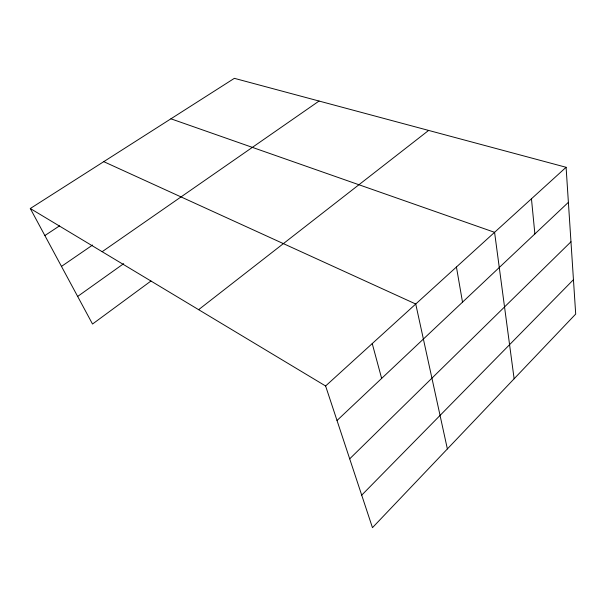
<?xml version="1.0" encoding="UTF-8"?>
<svg xmlns="http://www.w3.org/2000/svg" width="606" height="606" viewBox="0 0 606 606"><rect width="100%" height="100%" fill="white"/><g stroke="black" fill="none" stroke-linecap="round" stroke-linejoin="round"><path stroke-width="0.91" d="M361.706 495.155L573.45 279.684M349.7 458.833L570.973 241.779M337.019 420.496L568.39 202.328M566.095 167.286L575.7 314.06L372.463 527.667L325.604 385.984L566.095 167.286L234.363 78.333L30.3 208.517L92.521 324.036L150.977 281.01M198.632 309.674L428.631 130.426M77.651 296.44L123.692 263.655M102.164 251.702L319.059 101.043M61.479 266.398L92.604 245.036M44.859 235.552L59.562 225.849M170.922 118.806L494.579 232.325L514.123 378.78M103.755 161.658L415.739 304.015L447.372 448.94M30.3 208.517L325.604 385.984M372.235 343.579L381.644 378.417M456.432 267.011L462.514 302.159M531.454 198.791L534.878 233.924"/></g></svg>
